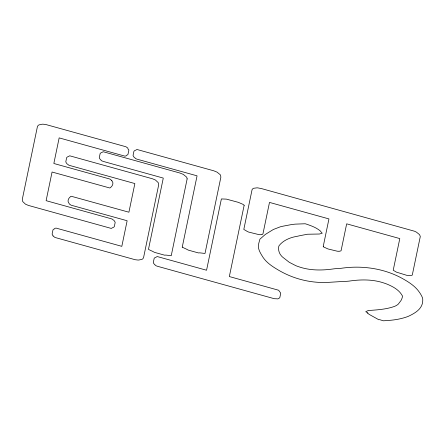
<?xml version="1.0" encoding="UTF-8"?>
<svg xmlns="http://www.w3.org/2000/svg" width="445" height="445" viewBox="0 0 445 445"><rect width="100%" height="100%" fill="white"/><g stroke="black" fill="none" stroke-linecap="round" stroke-linejoin="round"><path stroke-width="0.67" d="M182.244 247.142L197.068 175.836L137.132 159.199L135.575 158.609L135.147 158.003A1.674 0.79 16.6 0 1 134.696 157.825L134.368 157.63A1.09 0.517 16.6 0 1 134.123 157.374L134.017 157.018A6.03 2.848 16.6 0 1 133.511 156.501L133.049 155.489L133.939 151.222L134.746 150.56A6.208 2.931 16.6 0 1 135.33 150.382L136.977 149.487L213.778 170.802L217.049 172.132L220.158 174.657A6.208 2.931 16.6 0 1 220.603 175.302L220.854 177.277L205.017 253.461L200.2 252.893A3.899 1.841 16.6 0 0 199.46 252.843L198.437 252.932L188.313 250.123L185.888 248.861A2.809 1.324 16.6 0 0 185.415 248.683L182.244 247.147M244.16 205.251L229.336 276.556L278.676 290.251L279.738 291.864A6.03 2.848 16.6 0 1 280.239 292.382L280.7 293.394L279.81 297.661L279.004 298.322A6.208 2.931 16.6 0 1 278.425 298.5L278.119 298.779A1.09 0.517 16.6 0 1 277.797 298.879L277.307 298.868A1.685 0.795 16.6 0 1 276.957 298.801L274.248 298.695L157.385 266.255L155.822 265.665L155.4 265.059A1.674 0.79 16.6 0 1 154.949 264.881L154.621 264.686A1.09 0.517 16.6 0 1 154.37 264.43L154.298 264.102A6.03 2.848 16.6 0 1 153.764 263.557L153.303 262.544L154.187 258.278L154.994 257.616A6.208 2.931 16.6 0 1 155.578 257.438L157.224 256.543L206.563 270.237L221.388 198.932L225.732 199.099A3.399 1.608 16.6 0 1 226.466 199.143L238.325 202.341L242.892 204.299L244.16 205.245M367.648 313.13L369.1 314.348L378.89 319.783L379.312 319.66A1.09 0.517 16.6 0 1 379.752 319.682L380.158 319.788A1.674 0.79 16.6 0 1 380.603 319.972L383.479 320.801L387.495 320.506A23.24 10.98 16.6 0 0 388.847 320.422C395.377 319.933 401.824 318.776 407.948 316.501C414.273 313.597 422.06 309.364 422.667 301.66A59.563 28.146 16.6 0 0 422.622 298.15L421.882 296.453A60.598 28.636 16.6 0 0 419.368 292.226C415.23 286.129 408.833 282.124 402.536 278.581A48.75 23.034 16.6 0 0 398.425 276.44C380.453 267.718 359.593 265.359 340.002 268.474A51.893 24.52 16.6 0 0 334.162 268.802C322.441 270.543 310.12 270.721 298.79 266.755A20.782 9.818 16.6 0 1 295.664 265.598L289.239 262.277L282.764 257.227A15.586 7.365 16.6 0 1 281.529 256.036C279.182 253.572 278.147 250.09 278.704 246.747A20.097 9.501 16.6 0 1 279.149 245.584C283.382 240.133 290.719 237.28 297.388 236.267A133.706 63.184 16.6 0 1 300.147 235.633L307.517 234.237L318.409 234.037A12.688 5.996 16.6 0 0 319.482 233.998L322.224 233.23L320.75 231.567A6.208 2.931 16.6 0 0 320.472 231.1C316.584 227.707 311.539 225.876 306.722 224.23A21.01 9.929 16.6 0 0 305.209 223.763L295.235 224.135A56.498 26.7 16.6 0 0 290.463 224.769L283.092 226.166A133.706 63.184 16.6 0 0 280.333 226.8L273.352 229.487L265.32 234.437L259.908 239.176L258.734 243.487A88.566 41.852 16.6 0 0 258.656 248.616L259.318 250.68A79.277 37.463 16.6 0 0 261.966 255.614C265.37 261.738 271.233 265.798 277.113 269.314A70.088 33.119 16.6 0 0 280.623 271.344A48.75 23.034 16.6 0 0 284.733 273.48C297.766 279.872 312.34 282.948 326.836 282.464L343.156 281.446A51.893 24.52 16.6 0 0 349.002 281.123C360.717 279.382 373.038 279.199 384.374 283.165A20.782 9.818 16.6 0 1 387.495 284.322C393.514 286.853 399.488 290.212 402.58 296.203L402.096 298.011A56.498 26.7 16.6 0 1 400.923 300.642L398.258 304.146A30.394 14.362 16.6 0 1 396.623 305.337A30.978 14.641 16.6 0 1 394.52 306.388C386.766 309.197 378.417 309.798 370.262 310.399L369.128 310.343A3.899 1.841 16.6 0 0 368.477 310.415L365.729 311.711L367.859 312.896L367.648 313.13M53.072 235.939L54.318 236.935A1.09 0.517 16.6 0 0 54.563 237.191L54.896 237.385A1.674 0.79 16.6 0 0 55.341 237.563L135.102 259.702L137.711 260.019A12.688 5.996 16.6 0 0 138.818 260.03L141.961 259.352A10.758 5.084 16.6 0 0 143.012 258.573L143.579 257.538L158.654 185.009L158.409 183.034A6.208 2.931 16.6 0 0 157.958 182.383L155.45 180.025L152.479 178.784L69.715 155.806L68.068 156.701A6.208 2.931 16.6 0 0 67.49 156.879L66.683 157.547L65.793 161.813L66.249 162.826A6.03 2.848 16.6 0 0 66.756 163.337L66.861 163.693A1.09 0.517 16.6 0 0 67.112 163.955L67.44 164.149A1.674 0.79 16.6 0 0 67.89 164.327L68.313 164.934L69.876 165.523L134.868 183.562L128.911 212.209L71.384 196.301A1.09 0.517 16.6 0 0 70.989 196.334L70.811 196.406A1.674 0.79 16.6 0 0 70.599 196.64C68.747 197.797 67.156 200.79 68.647 202.814A6.03 2.848 16.6 0 0 69.147 203.332L69.198 203.899L70.393 204.644A1.09 0.517 16.6 0 0 70.644 204.906L70.972 205.101A1.674 0.79 16.6 0 0 71.422 205.279L127.142 220.742L121.819 246.341L56.031 228.085L54.802 228.385L54.385 228.98A6.208 2.931 16.6 0 0 53.8 229.158L52.994 229.82L52.11 234.087L53.072 235.939M111.834 180.503L111.829 180.904A6.03 2.848 16.6 0 1 112.329 181.421C113.825 183.446 112.229 186.438 110.377 187.595A1.674 0.79 16.6 0 1 110.227 187.784L109.993 187.901A1.09 0.517 16.6 0 1 109.592 187.935L52.065 172.026L46.108 200.673L111.1 218.712L112.663 219.302L113.036 219.891A1.674 0.79 16.6 0 1 113.536 220.086L113.87 220.281A1.09 0.517 16.6 0 1 114.115 220.536L114.22 220.898A6.03 2.848 16.6 0 1 114.727 221.41L115.183 222.422L114.298 226.689L113.492 227.351A6.208 2.931 16.6 0 1 112.908 227.529L111.261 228.424L28.502 205.451L25.532 204.211L23.023 201.852A6.208 2.931 16.6 0 1 22.573 201.201L22.322 199.227L37.402 126.697L37.964 125.662A10.758 5.084 16.6 0 1 39.021 124.884L42.158 124.205A12.688 5.996 16.6 0 1 43.271 124.211L45.88 124.533L125.635 146.672A1.674 0.79 16.6 0 1 126.085 146.85L126.413 147.045A1.09 0.517 16.6 0 1 126.658 147.301L127.854 148.046L127.915 148.897L128.878 150.037L127.982 154.415L127.175 155.077A6.208 2.931 16.6 0 1 126.591 155.255L126.18 155.85L124.945 156.151L59.157 137.889L53.839 163.493L109.559 178.957A1.674 0.79 16.6 0 1 110.01 179.135L110.338 179.329A1.09 0.517 16.6 0 1 110.583 179.585L111.834 180.503M187.145 178.879L171.236 255.714L166.424 255.141A3.899 1.841 16.6 0 0 165.679 255.091L164.656 255.18L154.537 252.371L152.107 251.108A2.809 1.324 16.6 0 0 151.639 250.936L148.463 249.395L163.287 178.083L103.357 161.446L101.794 160.856L101.41 160.261A1.674 0.79 16.6 0 1 100.92 160.072L100.587 159.877A1.09 0.517 16.6 0 1 100.342 159.621L100.286 159.304A6.03 2.848 16.6 0 1 99.736 158.748L99.274 157.736L100.158 153.469L100.965 152.807A6.208 2.931 16.6 0 1 101.549 152.629L103.196 151.734L179.997 173.055L183.268 174.379L186.377 176.904A6.208 2.931 16.6 0 1 186.828 177.555L187.145 178.879M323.254 246.341L323.309 246.658A1.09 0.517 16.6 0 0 323.554 246.914L323.888 247.109A1.674 0.79 16.6 0 0 324.333 247.287L328.06 248.966L337.449 251.253A6.03 2.848 16.6 0 0 338.245 251.175C339.229 251.803 339.602 250.924 340.297 251.013A1.09 0.517 16.6 0 0 340.692 250.98L340.931 250.869A1.674 0.79 16.6 0 0 341.081 250.674L346.666 223.829L399.799 238.576L393.213 270.265L395.727 271.678A6.208 2.931 16.6 0 0 396.339 272.106L406.875 275.355C408.477 275.238 410.407 275.9 411.519 275.294A1.09 0.517 16.6 0 0 411.92 275.26L412.159 275.149A1.674 0.79 16.6 0 0 412.304 274.954L420.297 236.529L419.757 235.094A12.688 5.996 16.6 0 0 419.273 234.42L416.52 232.212A10.758 5.084 16.6 0 0 414.501 231.222L261.649 188.63L257.85 187.89A6.208 2.931 16.6 0 0 256.765 187.868L253.216 188.33L252.093 189.576L243.804 229.442L246.319 230.849A6.208 2.931 16.6 0 0 246.931 231.283L248.605 232.067L259.268 234.704A6.03 2.848 16.6 0 0 260.058 234.632L260.72 234.726A1.09 0.517 16.6 0 0 261.115 234.693L261.354 234.582A1.674 0.79 16.6 0 0 261.504 234.387L262.517 234.404L262.978 233.72L269.492 202.408L328.95 218.912L323.254 246.335"/></g></svg>
